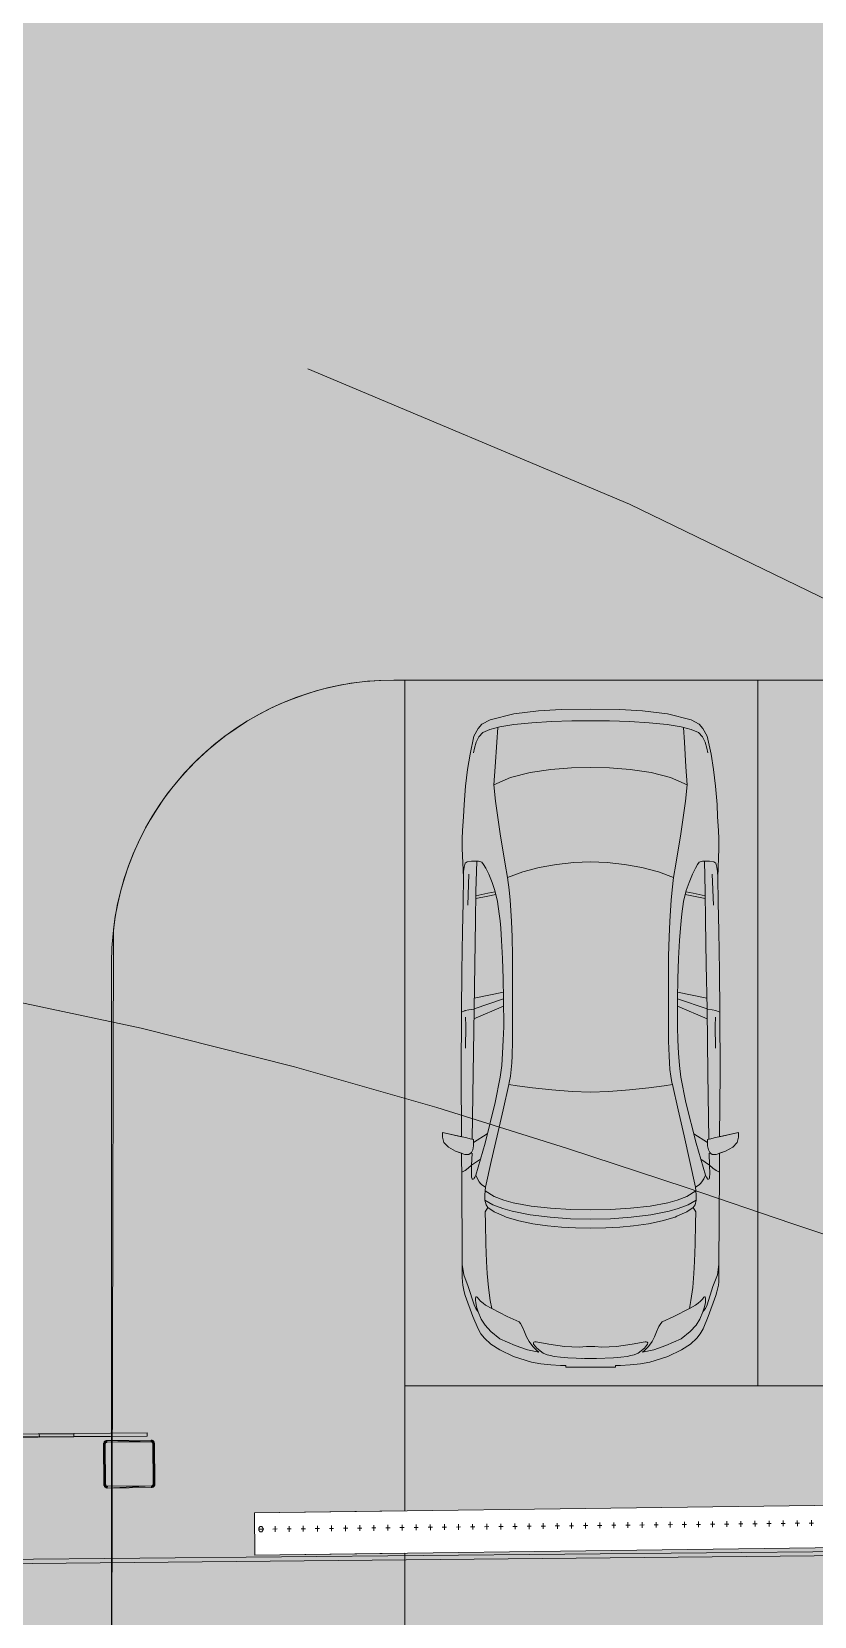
# Model space of a CAD drawing. Header units: millimetres. Extents: x 132836 to 1862386, y -330276 to -143438.
# Drawn here: x 391451 to 396994, y -272244 to -261015 of the extents above; entities that cross this region are included whole.
import ezdxf

# ---------------------------------------------------------------- set-up
doc = ezdxf.new("R2010")
doc.units = ezdxf.units.MM
doc.header["$MEASUREMENT"] = 0
doc.linetypes.add('Points tirets', pattern=[335.138881, 176.388884, -88.194442, 0, -70.555556])
doc.linetypes.add('Wipeout_Contour', pattern=[1000, 0, -1000])
for name, color, linetype in [('Divers - Dessin général', 7, 'Continuous'), ('Extérieur - Environnement', 7, 'Continuous'), ('Nouveau_0', 7, 'Continuous'), ('Nouveau_CN_01_00', 7, 'Continuous'), ('Nouveau_CN_02_00', 7, 'Continuous'), ('Sols_ Dalles', 7, 'Continuous'), ('TopoAlt', 7, 'Continuous')]:
    doc.layers.add(name, color=color, linetype=linetype)

msp = doc.modelspace()

# ---------------------------------------------------------------- hatches: boundary and pattern name
at = {"linetype": 'Continuous', "lineweight": 0, "true_color": 0x6f6f6f}
h = msp.add_hatch(color=8, dxfattribs=at)
h.paths.add_polyline_path([(360547.961, -295062.571), (487920.34, -293826.868), (487920.34, -270902.734), (487462.568, -270902.734), (472913.119, -271040.575), (472913.119, -163437.635), (371855.719, -163437.635), (371855.719, -271040.575), (371882.482, -271040.57), (371882.665, -272000.514, -0.409427364), (367883.201, -275935.042), (360547.961, -275935.042)])
h.paths.add_polyline_path([(377135.103, -260639.953), (373845.103, -260639.953), (373845.103, -248364.953), (373845.103, -243089.974), (373845.103, -242189.974), (377135.103, -242189.974)], flags=0)
h.paths.add_polyline_path([(380202.952, -171995.57), (431505.799, -171995.57), (464309.564, -171995.57), (464309.564, -262465.571), (462925.553, -262565.571), (438593.575, -262550.571), (437925.553, -262550.571), (436549.587, -262550.571), (436549.587, -189810.571), (412055.061, -189810.571), (412055.061, -201780.57), (412055.061, -204495.57), (415454.069, -204495.57), (415454.069, -208495.57), (415454.069, -218295.57), (405655.061, -218295.57), (405655.061, -222495.57), (415474.561, -222495.57), (415474.561, -260810.571), (380202.952, -260810.571), (380202.952, -230015.57), (380202.952, -193810.571)], flags=0)
h.paths.add_polyline_path([(381436.562, -269433.913, -0.09031866), (381558.292, -268727.623, -0.201448728), (382612.158, -267592.74, -0.104211445), (383417.525, -267415.055), (384017.498, -267409.371, -0.104044608), (384824.873, -267571.244, -0.238255457), (385983.776, -268953.318, -0.055188622), (386036.355, -269390.334), (386038.45, -269611.438), (386050.565, -270890.267), (385792.102, -271892.761, -0.267949192), (384069.602, -272909.124), (383469.629, -272914.808, -0.193717464), (382078.771, -272370.185, -0.070568756), (381728.183, -271931.262, -0.131652498), (381450.772, -270933.845)], flags=0)
h.paths.add_polyline_path([(394027.271, -275599.002, -0.415791099), (392016.505, -273599.031), (392016.505, -273452.052), (392030.007, -267377.824, -0.380556701), (394016.505, -265609.826), (394094.233, -265609.826), (394094.233, -270609.826), (409094.233, -270609.826), (409094.233, -265609.826), (414055.71, -265609.826, -0.414213562), (415555.71, -267109.826), (415555.71, -273660.699, -0.345501612), (413836.804, -275433.432)], flags=0)
h.paths.add_polyline_path([(424209.612, -271504.083, -0.134473934), (423930.467, -270484.937), (423930.467, -268984.937, -0.414213562), (425930.467, -266984.937), (426530.467, -266984.937, -0.414213562), (428530.467, -268984.937), (428530.467, -270484.937, -0.128820346), (428273.55, -271465.581, -0.270936291), (426530.467, -272484.937), (425930.467, -272484.937, -0.264979997)], flags=0)
h.paths.add_polyline_path([(436562.206, -273329.325), (436569.468, -267730.336, -0.098561509), (436800.237, -266943.721), (436817.2, -266951.545, -0.258849002), (438654.998, -265605.827), (438652.661, -265587.294), (439337.088, -265587.294), (439337.088, -265687.294), (439337.088, -270687.294), (469237.088, -270687.294), (469237.088, -265687.294), (470907.523, -265687.294), (472885.813, -265687.294), (472885.813, -267687.294), (472885.813, -271062.255, 0.001345761), (472885.842, -271073.021), (472896.728, -273095.233, -0.414213562), (470907.523, -275105.97), (462184.053, -275105.97, -0.005188955), (462130.957, -275116.103), (454147.511, -275196.191), (438770.531, -275253.24, -0.386553331), (436572.608, -273475.385, -0.025189219)], flags=0)
at = {"linetype": 'Continuous', "lineweight": 0, "true_color": 0x90b349}
msp.add_hatch(color=55, dxfattribs=at).paths.add_polyline_path([(394094.233, -271810.115), (394094.233, -273590.239), (414281.51, -273450.488), (414270.667, -271436.346), (414270.667, -271563.708), (409270.667, -271563.708), (409270.667, -270609.826), (406815.088, -270609.826), (406594.233, -270609.826), (404094.233, -270609.826), (401594.233, -270609.826), (399094.233, -270609.826), (396594.233, -270609.826), (394094.233, -270609.826)])

# ---------------------------------------------------------------- linework, layer by layer
at = {"color": 9, "linetype": 'Continuous', "lineweight": 5}
msp.add_lwpolyline([(392016.505, -273452.052), (392016.505, -273599.031, 0.415791099), (394027.271, -275599.002), (413836.804, -275433.432, 0.345501612), (415555.71, -273660.699), (415555.71, -267109.826, 0.414213562), (414055.71, -265609.826), (409094.233, -265609.826), (409094.233, -270609.826), (394094.233, -270609.826), (394094.233, -265609.826), (394016.505, -265609.826, 0.380556701), (392030.007, -267377.824)], format="xyb", close=True, dxfattribs=at)
at = {"color": 253, "linetype": 'Continuous', "lineweight": 5, "true_color": 0x9f9f9f, "flags": 128}
msp.add_lwpolyline([(394094.233, -265609.826), (394016.505, -265609.826)], dxfattribs=at)
at = {"color": 255, "linetype": 'Continuous', "lineweight": 5, "flags": 128}
for points in [[(394094.233, -265609.826), (394094.233, -270609.826)], [(396594.233, -265609.826), (394094.233, -265609.826)], [(396594.233, -265609.826), (396594.233, -270609.826)], [(399094.233, -265609.826), (396594.233, -265609.826)], [(396594.233, -270609.826), (396594.233, -265609.826)], [(394094.233, -270609.826), (396594.233, -270609.826)], [(396594.233, -270609.826), (399094.233, -270609.826)]]:
    msp.add_lwpolyline(points, dxfattribs=at)
at = {"color": 7, "linetype": 'Continuous', "lineweight": 5}
msp.add_lwpolyline([(394094.233, -271810.115), (394094.233, -273590.239), (414281.51, -273450.488), (414270.667, -271436.346), (414270.667, -271563.708), (409270.667, -271563.708), (409270.667, -270609.826), (406815.088, -270609.826), (406594.233, -270609.826), (404094.233, -270609.826), (401594.233, -270609.826), (399094.233, -270609.826), (396594.233, -270609.826), (394094.233, -270609.826)], close=True, dxfattribs=at)
at = {"color": 7, "linetype": 'Continuous', "lineweight": 20, "flags": 128}
for points in [[(391748.531, -270948.089), (387198.933, -270991.191)], [(391748.735, -270969.624), (387198.933, -270991.191)], [(391748.758, -270972.087), (387199.16, -271015.19)], [(391504.846, -270950.397), (391748.531, -270948.089)], [(391748.553, -270950.373), (391504.878, -270953.835)], [(391505.073, -270974.396), (391722.686, -270972.334)], [(391748.531, -270948.089), (391538.391, -270950.079)], [(392268.968, -270943.158), (391748.531, -270948.089)], [(392269.196, -270967.157), (391748.735, -270969.624)], [(392269.196, -270967.157), (391748.758, -270972.087)], [(391963.617, -271317.083), (391960.188, -271019.755)], [(391962.976, -271314.005), (391960.188, -271019.755)], [(391962.77, -271311.271), (391960.188, -271019.755)], [(391963.617, -271317.083), (391960.771, -271016.665)], [(391964.665, -271320.05), (391960.771, -271016.665)], [(391964.665, -271320.05), (391961.762, -271013.679)], [(391966.072, -271322.856), (391961.762, -271013.679)], [(391966.072, -271322.856), (391963.116, -271010.846)], [(391966.072, -271322.856), (391964.843, -271008.214)], [(391967.848, -271325.456), (391964.843, -271008.214)], [(391969.947, -271327.8), (391964.843, -271008.214)], [(391969.947, -271327.8), (391966.896, -271005.83)], [(391972.318, -271329.854), (391966.896, -271005.83)], [(391972.318, -271329.854), (391969.229, -271003.744)], [(391973.588, -271016.76), (391971.828, -271001.968)], [(391974.452, -271015.443), (391971.828, -271001.968)], [(391972.416, -271019.663), (391971.828, -271001.968)], [(391972.905, -271018.17), (391971.828, -271001.968)], [(391972.037, -271022.774), (391971.828, -271001.968)], [(391972.13, -271021.214), (391971.828, -271001.968)], [(391972.318, -271329.854), (391971.828, -271001.968)], [(391974.951, -271331.569), (391974.765, -271310.762), (391972.037, -271022.774), (391972.13, -271021.214), (391972.416, -271019.663), (391972.905, -271018.17), (391973.588, -271016.76), (391974.452, -271015.443), (391975.472, -271014.258), (391976.651, -271013.214), (391977.938, -271012.326), (391979.348, -271011.617), (391980.819, -271011.099), (391982.364, -271010.784), (391983.923, -271010.661), (392295.909, -271007.706)], [(391974.452, -271015.443), (391974.635, -271000.549)], [(391975.472, -271014.258), (391974.635, -271000.549)], [(391976.651, -271013.214), (391974.635, -271000.549)], [(391976.651, -271013.214), (391977.601, -270999.513)], [(391979.348, -271011.617), (391977.601, -270999.513)], [(391977.938, -271012.326), (391977.601, -270999.513)], [(391979.348, -271011.617), (391980.679, -270998.872)], [(391982.364, -271010.784), (391980.679, -270998.872)], [(391980.819, -271011.099), (391980.679, -270998.872)], [(391982.364, -271010.784), (391983.425, -270998.666)], [(391983.425, -270998.666), (392295.909, -271007.706), (392297.482, -271007.799), (392299.021, -271008.084), (392300.513, -271008.574), (392301.924, -271009.257), (392303.24, -271010.12), (392304.426, -271011.141), (392305.481, -271012.307), (392306.357, -271013.607), (392307.067, -271015.004), (392307.585, -271016.487), (392307.911, -271018.032), (392308.022, -271019.591), (392310.75, -271307.578), (392310.96, -271328.385)], [(391983.923, -271010.661), (391983.425, -270998.666)], [(392268.968, -270943.158), (392269.196, -270967.157)], [(392295.909, -271007.706), (392296.191, -270995.702)], [(392299.021, -271008.084), (392296.191, -270995.702)], [(392297.482, -271007.799), (392296.191, -270995.702)], [(392299.021, -271008.084), (392298.941, -270995.856)], [(392300.513, -271008.574), (392298.941, -270995.856)], [(392301.924, -271009.257), (392298.941, -270995.856)], [(392301.924, -271009.257), (392302.03, -270996.439)], [(392303.24, -271010.12), (392302.03, -270996.439)], [(392304.426, -271011.141), (392302.03, -270996.439)], [(392304.426, -271011.141), (392305.016, -270997.419)], [(392306.357, -271013.607), (392305.016, -270997.419)], [(392307.067, -271015.004), (392305.016, -270997.419)], [(392307.585, -271016.487), (392305.016, -270997.419)], [(392307.911, -271018.032), (392305.016, -270997.419)], [(392305.481, -271012.307), (392305.016, -270997.419)], [(392308.022, -271019.591), (392307.837, -270998.784)], [(392307.911, -271018.032), (392307.837, -270998.784)], [(392310.96, -271328.385), (392310.469, -271000.511)], [(392313.559, -271326.621), (392310.469, -271000.511)], [(392315.903, -271324.522), (392312.853, -271002.553)], [(392317.957, -271322.139), (392312.853, -271002.553)], [(392313.559, -271326.621), (392312.853, -271002.553)], [(392317.957, -271322.139), (392314.951, -271004.897)], [(392321.037, -271316.673), (392316.716, -271007.496)], [(392319.672, -271319.506), (392316.716, -271007.496)], [(392317.957, -271322.139), (392316.716, -271007.496)], [(392322.017, -271313.688), (392318.134, -271010.303)], [(392321.037, -271316.673), (392318.134, -271010.303)], [(392322.6, -271310.598), (392319.171, -271013.269)], [(392322.017, -271313.688), (392319.171, -271013.269)], [(392322.754, -271307.861), (392319.812, -271016.348)], [(392322.6, -271310.598), (392319.812, -271016.348)], [(392298.865, -271319.692), (391986.879, -271322.647), (391985.318, -271322.566), (391983.767, -271322.269), (391982.286, -271321.779), (391980.864, -271321.096), (391979.559, -271320.233), (391978.362, -271319.212), (391977.319, -271318.046), (391976.43, -271316.746), (391975.721, -271315.349), (391975.203, -271313.866), (391974.888, -271312.332), (391974.765, -271310.762)], [(391974.951, -271331.569), (391974.888, -271312.332)], [(391974.951, -271331.569), (391975.203, -271313.866)], [(391974.951, -271331.569), (391975.721, -271315.349)], [(391974.951, -271331.569), (391976.43, -271316.746)], [(391974.951, -271331.569), (391977.319, -271318.046)], [(391977.784, -271332.934), (391977.319, -271318.046)], [(391977.784, -271332.934), (391978.362, -271319.212)], [(391977.784, -271332.934), (391979.559, -271320.233)], [(391980.769, -271333.914), (391979.559, -271320.233)], [(391980.769, -271333.914), (391980.864, -271321.096)], [(391980.769, -271333.914), (391982.286, -271321.779)], [(391983.859, -271334.496), (391982.286, -271321.779)], [(391983.859, -271334.496), (391983.767, -271322.269)], [(391983.859, -271334.496), (391985.318, -271322.566)], [(391986.608, -271334.65), (391985.318, -271322.566)], [(392310.372, -271310.69), (392309.882, -271312.183), (392309.199, -271313.593), (392308.348, -271314.91), (392307.315, -271316.095), (392306.149, -271317.138), (392304.849, -271318.027), (392303.452, -271318.736), (392301.969, -271319.254), (392300.436, -271319.581), (392298.865, -271319.692), (391986.608, -271334.65)], [(391986.608, -271334.65), (391986.879, -271322.647)], [(392299.374, -271331.687), (392298.865, -271319.692)], [(392299.374, -271331.687), (392301.969, -271319.254)], [(392299.374, -271331.687), (392300.436, -271319.581)], [(392302.12, -271331.481), (392301.969, -271319.254)], [(392302.12, -271331.481), (392304.849, -271318.027)], [(392302.12, -271331.481), (392303.452, -271318.736)], [(392305.199, -271330.84), (392304.849, -271318.027)], [(392305.199, -271330.84), (392307.315, -271316.095)], [(392305.199, -271330.84), (392306.149, -271317.138)], [(392308.165, -271329.804), (392307.315, -271316.095)], [(392310.75, -271307.578), (392310.669, -271309.151), (392308.165, -271329.804)], [(392310.669, -271309.151), (392310.372, -271310.69), (392308.165, -271329.804)], [(392308.165, -271329.804), (392309.882, -271312.183)], [(392308.165, -271329.804), (392309.199, -271313.593)], [(392308.165, -271329.804), (392308.348, -271314.91)], [(392310.669, -271309.151), (392310.96, -271328.385)]]:
    msp.add_lwpolyline(points, dxfattribs=at)
at = {"color": 212, "linetype": 'Continuous', "lineweight": 5, "true_color": 0xcb00cc, "flags": 128}
for points in [[(391748.531, -270948.089), (391538.391, -270950.079), (391504.846, -270950.397)], [(391504.846, -270950.397), (391504.878, -270953.835), (391505.073, -270974.396)], [(391505.073, -270974.396), (391722.686, -270972.334), (391748.758, -270972.087)], [(391748.758, -270972.087), (391748.735, -270969.624), (391748.531, -270948.089)]]:
    msp.add_lwpolyline(points, dxfattribs=at)
at = {"color": 7, "linetype": 'Continuous', "lineweight": 20, "flags": 128}
msp.add_lwpolyline([(392318.134, -271010.303), (392316.716, -271007.496), (392314.951, -271004.897), (392312.853, -271002.553), (392310.469, -271000.511), (392307.837, -270998.784), (392305.016, -270997.419), (392302.03, -270996.439), (392298.941, -270995.856), (392296.191, -270995.702), (391983.425, -270998.666), (391980.679, -270998.872), (391977.601, -270999.513), (391974.635, -271000.549), (391971.828, -271001.968), (391969.229, -271003.744), (391966.896, -271005.83), (391964.843, -271008.214), (391963.116, -271010.846), (391961.762, -271013.679), (391960.771, -271016.665), (391960.188, -271019.755), (391960.034, -271022.492), (391962.77, -271311.271), (391962.976, -271314.005), (391963.617, -271317.083), (391964.665, -271320.05), (391966.072, -271322.856), (391967.848, -271325.456), (391969.947, -271327.8), (391972.318, -271329.854), (391974.951, -271331.569), (391977.784, -271332.934), (391980.769, -271333.914), (391983.859, -271334.496), (391986.608, -271334.65), (392299.374, -271331.687), (392302.12, -271331.481), (392305.199, -271330.84), (392308.165, -271329.804), (392310.96, -271328.385), (392313.559, -271326.621), (392315.903, -271324.522), (392317.957, -271322.139), (392319.672, -271319.506), (392321.037, -271316.673), (392322.017, -271313.688), (392322.6, -271310.598), (392322.754, -271307.861), (392320.018, -271019.082), (392319.812, -271016.348), (392319.171, -271013.269)], close=True, dxfattribs=at)
at = {"layer": 'Extérieur - Environnement', "color": 7, "linetype": 'Continuous', "lineweight": 13}
for p, q in [((394864.542, -265848.141), (394697.518, -265890.768)), ((394697.518, -265890.768), (394864.542, -265848.141)), ((395041.481, -265827.229), (394864.542, -265848.141)), ((394864.542, -265848.141), (395041.481, -265827.229)), ((395201.61, -265818.421), (395041.481, -265827.229)), ((395041.481, -265827.229), (395201.61, -265818.421)), ((395409.054, -265815.829), (395201.61, -265818.421)), ((395201.61, -265818.421), (395409.054, -265815.829)), ((395616.497, -265818.421), (395409.054, -265815.829)), ((395616.497, -265818.421), (395409.054, -265815.829)), ((395776.626, -265827.229), (395616.497, -265818.421)), ((395776.626, -265827.229), (395616.497, -265818.421)), ((395953.565, -265848.141), (395776.626, -265827.229)), ((395953.565, -265848.141), (395776.626, -265827.229)), ((396120.59, -265890.768), (395953.565, -265848.141)), ((396120.59, -265890.768), (395953.565, -265848.141)), ((394613.059, -265951.886), (394582.408, -266006.605)), ((394582.408, -266006.605), (394613.059, -265951.886)), ((394639.922, -265922.978), (394613.059, -265951.886)), ((394613.059, -265951.886), (394639.922, -265922.978)), ((394617.069, -266012.192), (394645.69, -265982.004)), ((394697.518, -265890.768), (394639.922, -265922.978)), ((394639.922, -265922.978), (394697.518, -265890.768)), ((394645.69, -265982.004), (394695.368, -265959.465)), ((394767.291, -265940.611), (394695.368, -265959.465)), ((394751.326, -265944.796), (394744.195, -266049.877)), ((394767.291, -265940.611), (394865.608, -265925.168)), ((394865.591, -265925.17), (394992.819, -265912.628)), ((394992.819, -265912.628), (395133.378, -265904.21)), ((395133.378, -265904.21), (395275.927, -265899.543)), ((395275.927, -265899.543), (395409.054, -265898.228)), ((395542.18, -265899.543), (395409.054, -265898.228)), ((395684.729, -265904.21), (395542.18, -265899.543)), ((395825.288, -265912.628), (395684.729, -265904.21)), ((395952.517, -265925.17), (395825.288, -265912.628)), ((396050.816, -265940.611), (395952.499, -265925.168)), ((396050.816, -265940.611), (396122.739, -265959.465)), ((396066.781, -265944.796), (396073.913, -266049.877)), ((396178.186, -265922.978), (396120.59, -265890.768)), ((396178.186, -265922.978), (396120.59, -265890.768)), ((396172.417, -265982.004), (396122.739, -265959.465)), ((396201.038, -266012.192), (396172.417, -265982.004)), ((396205.048, -265951.886), (396178.186, -265922.978)), ((396205.048, -265951.886), (396178.186, -265922.978)), ((396235.699, -266006.605), (396205.048, -265951.886)), ((396235.699, -266006.605), (396205.048, -265951.886)), ((394582.408, -266006.605), (394555.513, -266135.655)), ((394555.513, -266135.655), (394582.408, -266006.605)), ((394579.529, -266125.362), (394585.926, -266091.6)), ((394585.926, -266091.6), (394598.206, -266050.788)), ((394598.206, -266050.788), (394617.069, -266012.192)), ((394744.195, -266049.877), (394733.299, -266225.535)), ((396073.913, -266049.877), (396084.809, -266225.535)), ((396219.901, -266050.788), (396201.038, -266012.192)), ((396232.181, -266091.6), (396219.901, -266050.788)), ((396238.578, -266125.362), (396232.181, -266091.6)), ((396262.594, -266135.655), (396235.699, -266006.605)), ((396262.594, -266135.655), (396235.699, -266006.605)), ((394555.513, -266135.655), (394538.219, -266244.436)), ((394555.513, -266135.655), (394538.219, -266244.436)), ((396279.888, -266244.436), (396262.594, -266135.655)), ((396262.594, -266135.655), (396279.888, -266244.436)), ((394538.22, -266244.425), (394524.397, -266362.504)), ((394538.22, -266244.425), (394524.397, -266362.504)), ((394538.219, -266244.436), (394538.22, -266244.425)), ((394733.299, -266225.535), (394725.007, -266351.114)), ((394842.396, -266300.677), (394725.075, -266351.806)), ((394980.216, -266265.635), (394842.396, -266300.677)), ((395127.772, -266243.793), (394980.216, -266265.635)), ((395274.3, -266232.471), (395127.772, -266243.793)), ((395409.054, -266229.025), (395274.3, -266232.471)), ((395409.054, -266229.025), (395543.807, -266232.471)), ((395543.807, -266232.471), (395690.335, -266243.793)), ((395690.335, -266243.793), (395837.891, -266265.635)), ((395837.891, -266265.635), (395975.711, -266300.677)), ((395975.711, -266300.677), (396093.032, -266351.806)), ((396084.809, -266225.535), (396093.1, -266351.114)), ((396279.887, -266244.425), (396293.711, -266362.504)), ((396293.711, -266362.504), (396279.888, -266244.436)), ((394524.397, -266362.504), (394512.874, -266490.991)), ((394512.874, -266490.991), (394524.397, -266362.504)), ((394725.007, -266351.114), (394736.348, -266467.05)), ((396093.1, -266351.114), (396081.759, -266467.05)), ((396305.233, -266490.991), (396293.711, -266362.504)), ((396305.233, -266490.991), (396293.711, -266362.504)), ((394512.874, -266490.991), (394509.078, -266580)), ((394509.078, -266580), (394512.874, -266490.991)), ((394736.348, -266467.05), (394769.148, -266699.145)), ((396081.759, -266467.05), (396048.96, -266699.145)), ((396309.029, -266580), (396305.233, -266490.991)), ((396309.029, -266580), (396305.233, -266490.991)), ((394509.078, -266580), (394502.653, -266675.753)), ((394502.653, -266675.753), (394509.078, -266580)), ((396315.454, -266675.753), (396309.029, -266580)), ((396315.454, -266675.753), (396309.029, -266580)), ((394500.888, -266733.636), (394500.844, -266802.209)), ((394500.888, -266733.636), (394500.844, -266802.209)), ((394502.653, -266675.753), (394500.888, -266733.636)), ((394500.888, -266733.636), (394502.653, -266675.753)), ((394769.148, -266699.145), (394805.32, -266914.757)), ((396048.96, -266699.145), (396012.787, -266914.757)), ((396317.219, -266733.636), (396315.454, -266675.753)), ((396317.219, -266733.636), (396315.454, -266675.753)), ((396317.263, -266802.209), (396317.219, -266733.636)), ((396317.219, -266733.636), (396317.263, -266802.209)), ((394500.844, -266802.209), (394508.105, -267005.182)), ((394508.105, -267005.182), (394500.844, -266802.209)), ((394534.798, -266896.747), (394522.097, -266907.239)), ((394565.776, -266891.975), (394534.798, -266896.747)), ((394616.389, -266893.182), (394565.776, -266891.975)), ((394597.184, -267108.099), (394603.007, -266892.863)), ((394638.864, -266900.359), (394616.389, -266893.182)), ((395409.054, -266897.126), (395291.518, -266901.845)), ((395409.054, -266897.126), (395526.589, -266901.845)), ((396179.243, -266900.359), (396201.718, -266893.182)), ((396201.718, -266893.182), (396252.332, -266891.975)), ((396220.923, -267108.099), (396215.1, -266892.863)), ((396252.332, -266891.975), (396283.309, -266896.747)), ((396283.309, -266896.747), (396296.01, -266907.239)), ((396310.002, -267005.182), (396317.263, -266802.209)), ((396310.002, -267005.182), (396317.263, -266802.209)), ((394508.105, -267005.182), (394505.891, -267185.487)), ((394505.891, -267185.487), (394508.105, -267005.182)), ((394509.378, -266966.747), (394508.105, -267005.182)), ((394513.692, -266935.244), (394509.378, -266966.747)), ((394522.097, -266907.239), (394513.692, -266935.244)), ((394546.771, -266983.945), (394539.354, -267204.725)), ((394651.862, -266915.534), (394638.864, -266900.359)), ((394666.756, -266941.727), (394651.862, -266915.534)), ((394688.161, -266985.75), (394666.756, -266941.727)), ((394711.576, -267043.022), (394688.161, -266985.75)), ((394805.32, -266914.757), (394820.533, -267007.801)), ((394928.231, -266969.199), (394820.533, -267007.801)), ((394820.533, -267007.801), (394832.205, -267095.228)), ((395046.081, -266938.334), (394928.231, -266969.199)), ((395168.835, -266915.731), (395046.081, -266938.334)), ((395291.518, -266901.845), (395168.835, -266915.731)), ((395526.589, -266901.845), (395649.272, -266915.731)), ((395649.272, -266915.731), (395772.027, -266938.334)), ((395772.027, -266938.334), (395889.876, -266969.199)), ((395889.876, -266969.199), (395997.574, -267007.801)), ((395997.574, -267007.801), (395985.902, -267095.228)), ((396012.787, -266914.757), (395997.574, -267007.801)), ((396106.532, -267043.022), (396129.947, -266985.75)), ((396129.947, -266985.75), (396151.351, -266941.727)), ((396151.351, -266941.727), (396166.245, -266915.534)), ((396166.245, -266915.534), (396179.243, -266900.359)), ((396271.336, -266983.945), (396278.753, -267204.725)), ((396296.01, -266907.239), (396304.415, -266935.244)), ((396304.415, -266935.244), (396308.729, -266966.747)), ((396308.729, -266966.747), (396310.002, -267005.182)), ((396312.216, -267185.487), (396310.002, -267005.182)), ((396312.216, -267185.487), (396310.002, -267005.182)), ((394594.251, -267315.416), (394597.184, -267108.099)), ((394596.763, -267137.834), (394681.151, -267120.602)), ((394681.151, -267120.602), (394733.632, -267110.411)), ((394730.905, -267099.683), (394711.576, -267043.022)), ((394750.739, -267177.701), (394730.905, -267099.683)), ((394832.203, -267095.211), (394838.896, -267168.735)), ((395985.904, -267095.211), (395979.211, -267168.735)), ((396067.368, -267177.701), (396087.202, -267099.683)), ((396136.956, -267120.602), (396084.475, -267110.411)), ((396087.202, -267099.683), (396106.532, -267043.022)), ((396221.344, -267137.834), (396136.956, -267120.602)), ((396223.856, -267315.416), (396220.923, -267108.099)), ((394505.891, -267185.487), (394501.542, -267388.698)), ((394505.891, -267185.487), (394501.542, -267388.698)), ((394596.49, -267157.127), (394680.878, -267139.896)), ((394680.878, -267139.896), (394738.293, -267128.746)), ((394762.148, -267265.192), (394750.739, -267177.701)), ((394838.895, -267168.721), (394843.862, -267243.196)), ((395979.212, -267168.721), (395974.245, -267243.196)), ((396055.959, -267265.192), (396067.368, -267177.701)), ((396137.229, -267139.896), (396079.814, -267128.746)), ((396221.617, -267157.127), (396137.229, -267139.896)), ((396316.565, -267388.698), (396312.216, -267185.487)), ((396312.216, -267185.487), (396316.565, -267388.698)), ((394589.291, -267626.213), (394594.251, -267315.416)), ((394767.995, -267314.77), (394762.148, -267265.192)), ((394773.089, -267366.608), (394767.995, -267314.77)), ((394843.862, -267243.192), (394848.265, -267319.989)), ((394848.265, -267319.979), (394853.03, -267428.1)), ((395969.842, -267319.979), (395965.077, -267428.1)), ((395974.245, -267243.192), (395969.842, -267319.989)), ((396045.018, -267366.608), (396050.112, -267314.77)), ((396050.112, -267314.77), (396055.959, -267265.192)), ((396228.816, -267626.213), (396223.856, -267315.416)), ((394501.542, -267388.698), (394496.756, -267671.932)), ((394501.542, -267388.698), (394496.756, -267671.932)), ((394779.326, -267454.622), (394773.089, -267366.608)), ((394785.713, -267582.751), (394779.326, -267454.622)), ((394853.03, -267428.096), (394857.001, -267565.617)), ((395965.077, -267428.096), (395961.106, -267565.617)), ((396032.394, -267582.751), (396038.781, -267454.622)), ((396038.781, -267454.622), (396045.018, -267366.608)), ((396321.351, -267671.932), (396316.565, -267388.698)), ((396316.565, -267388.698), (396321.351, -267671.932)), ((394857.001, -267565.617), (394857.04, -268168.583)), ((395961.106, -267565.617), (395961.068, -268168.583)), ((394496.756, -267671.932), (394494.238, -267963.179)), ((394496.756, -267671.932), (394494.238, -267963.179)), ((394584.331, -267940.513), (394589.291, -267626.213)), ((394790.713, -267725.992), (394785.713, -267582.751)), ((396027.394, -267725.992), (396032.394, -267582.751)), ((396233.777, -267940.513), (396228.816, -267626.213)), ((396323.869, -267963.179), (396321.351, -267671.932)), ((396321.351, -267671.932), (396323.869, -267963.179)), ((394793.136, -267869.522), (394790.713, -267725.992)), ((396024.971, -267869.522), (396027.394, -267725.992)), ((394793.136, -267869.522), (394584.348, -267939.422)), ((394585.547, -267863.438), (394792.318, -267821.075)), ((394793.675, -268067.536), (394793.136, -267869.522)), ((396024.432, -268067.536), (396024.971, -267869.522)), ((396024.971, -267869.522), (396233.759, -267939.422)), ((396232.56, -267863.438), (396025.789, -267821.075)), ((394494.238, -267963.179), (394492.27, -268396.057)), ((394492.27, -268396.057), (394494.238, -267963.179)), ((394494.238, -267963.179), (394515.947, -267953.414)), ((394515.947, -267953.414), (394517.902, -267952.848)), ((394517.902, -267952.848), (394521.16, -267952.153)), ((394521.16, -267952.153), (394547.074, -267947.497)), ((394524.133, -267998.102), (394525.631, -268059.366)), ((394547.074, -267947.497), (394584.331, -267940.513)), ((394584.331, -267940.513), (394577.892, -268397.667)), ((394583.359, -268009.492), (394793.276, -267921.066)), ((396234.748, -268009.492), (396024.831, -267921.066)), ((396233.777, -267940.513), (396240.215, -268397.667)), ((396271.034, -267947.497), (396233.777, -267940.513)), ((396296.947, -267952.153), (396271.034, -267947.497)), ((396293.975, -267998.102), (396292.476, -268059.366)), ((396300.205, -267952.848), (396296.947, -267952.153)), ((396302.16, -267953.414), (396300.205, -267952.848)), ((396323.869, -267963.179), (396302.16, -267953.414)), ((396325.837, -268396.057), (396323.869, -267963.179)), ((396325.837, -268396.057), (396323.869, -267963.179)), ((394525.631, -268059.366), (394523.055, -268218.695)), ((394790.524, -268161.626), (394793.675, -268067.536)), ((396027.583, -268161.626), (396024.432, -268067.536)), ((396292.476, -268059.366), (396295.052, -268218.695)), ((394786.329, -268254.25), (394790.524, -268161.626)), ((394857.04, -268168.583), (394853.203, -268272.869)), ((395961.068, -268168.583), (395964.904, -268272.869)), ((396031.778, -268254.25), (396027.583, -268161.626)), ((394769.084, -268423.653), (394780.23, -268340.402)), ((394780.23, -268340.402), (394786.329, -268254.25)), ((394850.67, -268322.021), (394846.872, -268369.172)), ((394853.203, -268272.861), (394850.669, -268322.037)), ((395964.904, -268272.861), (395967.438, -268322.037)), ((395967.437, -268322.021), (395971.236, -268369.172)), ((396037.877, -268340.402), (396031.778, -268254.25)), ((396049.023, -268423.653), (396037.877, -268340.402)), ((394492.27, -268396.057), (394494.748, -268845.441)), ((394494.748, -268845.441), (394492.27, -268396.057)), ((394577.892, -268397.667), (394571.445, -268863.714)), ((394733.668, -268603.04), (394769.084, -268423.653)), ((394829.32, -268475.566), (394832.398, -268461.25)), ((394832.398, -268461.25), (394832.706, -268460.57)), ((394841.05, -268415.392), (394832.62, -268460.76)), ((394846.873, -268369.15), (394841.05, -268415.392)), ((395971.234, -268369.15), (395977.057, -268415.392)), ((395977.057, -268415.392), (395985.487, -268460.76)), ((395985.709, -268461.25), (395985.401, -268460.57)), ((395988.787, -268475.566), (395985.709, -268461.25)), ((396084.439, -268603.04), (396049.023, -268423.653)), ((396240.215, -268397.667), (396246.662, -268863.714)), ((396323.359, -268845.441), (396325.837, -268396.057)), ((396323.359, -268845.441), (396325.837, -268396.057)), ((394829.32, -268475.566), (394789.162, -268655.526)), ((394829.32, -268475.566), (394888.29, -268485.628)), ((394888.29, -268485.628), (394996.907, -268499.786)), ((394996.907, -268499.786), (395133.991, -268514.384)), ((395133.991, -268514.384), (395278.436, -268525.771)), ((395278.436, -268525.771), (395409.054, -268530.294)), ((395539.671, -268525.771), (395409.054, -268530.294)), ((395684.116, -268514.384), (395539.671, -268525.771)), ((395821.2, -268499.786), (395684.116, -268514.384)), ((395929.817, -268485.628), (395821.2, -268499.786)), ((395988.787, -268475.566), (395929.817, -268485.628)), ((395988.787, -268475.566), (396028.945, -268655.526)), ((394661.468, -268890.783), (394733.668, -268603.04)), ((394789.162, -268655.526), (394746.982, -268840.117)), ((396028.945, -268655.526), (396071.125, -268840.117)), ((396156.639, -268890.783), (396084.439, -268603.04)), ((394494.748, -268845.441), (394361.376, -268814.641)), ((394361.376, -268814.641), (394361.376, -268848.929)), ((394361.376, -268814.641), (394533.411, -268854.37)), ((394361.376, -268814.641), (394361.376, -268848.929)), ((394361.376, -268848.929), (394370.236, -268887.061)), ((394370.236, -268887.061), (394361.376, -268848.929)), ((394370.236, -268887.061), (394402.094, -268919.021)), ((394402.094, -268919.021), (394370.236, -268887.061)), ((394402.094, -268919.021), (394452.634, -268948.512)), ((394452.634, -268948.512), (394402.094, -268919.021)), ((394533.411, -268854.37), (394556.54, -268859.874)), ((394556.54, -268859.874), (394580.66, -268866.089)), ((394580.66, -268911.236), (394574.649, -268937.763)), ((394677.842, -268825.526), (394580.66, -268886.011)), ((394580.66, -268866.089), (394580.66, -268911.236)), ((394661.468, -268890.783), (394596.054, -269117.89)), ((394746.982, -268840.117), (394705.832, -269020.407)), ((396071.125, -268840.117), (396112.275, -269020.407)), ((396140.265, -268825.526), (396237.447, -268886.011)), ((396156.639, -268890.783), (396222.053, -269117.89)), ((396261.567, -268859.874), (396237.447, -268866.089)), ((396237.447, -268866.089), (396237.447, -268911.236)), ((396237.447, -268911.236), (396243.458, -268937.763)), ((396284.696, -268854.37), (396261.567, -268859.874)), ((396456.731, -268814.641), (396284.696, -268854.37)), ((396456.731, -268814.641), (396323.359, -268845.441)), ((396365.473, -268948.512), (396416.013, -268919.021)), ((396365.473, -268948.512), (396416.013, -268919.021)), ((396416.013, -268919.021), (396447.871, -268887.061)), ((396416.013, -268919.021), (396447.871, -268887.061)), ((396447.871, -268887.061), (396456.731, -268848.929)), ((396447.871, -268887.061), (396456.731, -268848.929)), ((396456.731, -268848.929), (396456.731, -268814.641)), ((396456.731, -268814.641), (396456.731, -268848.929)), ((394452.634, -268948.512), (394495.148, -268962.73)), ((394518.61, -268970.577), (394452.634, -268948.512)), ((394495.148, -268962.73), (394495.405, -269018.139)), ((394495.405, -269018.139), (394495.148, -268962.73)), ((394495.405, -269018.139), (394496.457, -269096.19)), ((394495.405, -269018.139), (394496.457, -269096.19)), ((394546.594, -268970.511), (394518.61, -268970.577)), ((394556.766, -268965.404), (394546.594, -268970.511)), ((394564.841, -268957.87), (394556.766, -268965.404)), ((394569.718, -268963.547), (394562.513, -268960.041)), ((394574.649, -268937.763), (394564.841, -268957.87)), ((394569.718, -268963.547), (394566.749, -269048.085)), ((394628.897, -269003.863), (394566.749, -269048.085)), ((394705.832, -269020.407), (394665.667, -269203.417)), ((396112.275, -269020.407), (396152.44, -269203.417)), ((396189.21, -269003.863), (396251.358, -269048.085)), ((396243.458, -268937.763), (396253.266, -268957.87)), ((396248.389, -268963.547), (396255.594, -268960.041)), ((396248.389, -268963.547), (396251.358, -269048.085)), ((396253.266, -268957.87), (396261.341, -268965.404)), ((396261.341, -268965.404), (396271.513, -268970.511)), ((396271.513, -268970.511), (396299.497, -268970.577)), ((396299.497, -268970.577), (396365.473, -268948.512)), ((396321.65, -269096.19), (396322.702, -269018.139)), ((396322.702, -269018.139), (396321.65, -269096.19)), ((396322.702, -269018.139), (396322.959, -268962.73)), ((396322.702, -269018.139), (396322.959, -268962.73)), ((396322.959, -268962.73), (396365.473, -268948.512)), ((394520.292, -269084.584), (394496.457, -269096.19)), ((394496.457, -269096.19), (394500.608, -269751.346)), ((394496.457, -269096.19), (394500.608, -269751.346)), ((394541.888, -269068.108), (394520.292, -269084.584)), ((394566.749, -269048.085), (394541.888, -269068.108)), ((394566.749, -269048.085), (394564.915, -269109.46)), ((394564.915, -269109.46), (394566.194, -269132.476)), ((394566.194, -269132.476), (394567.232, -269138.231)), ((394567.232, -269138.231), (394570.155, -269143.895)), ((394573.615, -269146.967), (394570.155, -269143.895)), ((394581.261, -269144.454), (394577.364, -269147.001)), ((394581.261, -269144.454), (394584.352, -269140.094)), ((394584.352, -269140.094), (394588.7, -269131.807)), ((394588.705, -269131.807), (394596.054, -269117.89)), ((394596.054, -269117.89), (394607.499, -269144.333)), ((394607.499, -269144.333), (394620.843, -269165.841)), ((396210.608, -269144.333), (396197.264, -269165.841)), ((396222.053, -269117.89), (396210.608, -269144.333)), ((396229.402, -269131.807), (396222.053, -269117.89)), ((396233.755, -269140.094), (396229.407, -269131.807)), ((396236.846, -269144.454), (396233.755, -269140.094)), ((396236.846, -269144.454), (396240.743, -269147.001)), ((396244.492, -269146.967), (396247.953, -269143.895)), ((396250.875, -269138.231), (396247.953, -269143.895)), ((396251.913, -269132.476), (396250.875, -269138.231)), ((396251.358, -269048.085), (396276.219, -269068.108)), ((396251.358, -269048.085), (396253.192, -269109.46)), ((396253.192, -269109.46), (396251.913, -269132.476)), ((396276.219, -269068.108), (396297.815, -269084.584)), ((396297.815, -269084.584), (396321.65, -269096.19)), ((396317.499, -269751.346), (396321.65, -269096.19)), ((396321.65, -269096.19), (396317.499, -269751.346)), ((394577.364, -269147.001), (394573.615, -269146.967)), ((394620.843, -269165.841), (394630.039, -269177.038)), ((394630.039, -269177.038), (394639.759, -269187.476)), ((394639.759, -269187.476), (394665.667, -269203.417)), ((394662.377, -269228.342), (394660.234, -269258.769)), ((394665.667, -269203.417), (394662.377, -269228.342)), ((394727.19, -269268.776), (394662.377, -269228.342)), ((394665.68, -269203.417), (394665.667, -269203.417)), ((396090.917, -269268.776), (396155.73, -269228.342)), ((396152.427, -269203.417), (396152.44, -269203.417)), ((396178.348, -269187.476), (396152.44, -269203.417)), ((396152.44, -269203.417), (396155.73, -269228.342)), ((396155.73, -269228.342), (396157.873, -269258.769)), ((396188.068, -269177.038), (396178.348, -269187.476)), ((396197.264, -269165.841), (396188.068, -269177.038)), ((396240.743, -269147.001), (396244.492, -269146.967)), ((394660.234, -269258.769), (394661.013, -269294.132)), ((394717.392, -269327.351), (394661.013, -269294.132)), ((394661.013, -269294.132), (394669.341, -269327.849)), ((394682.657, -269347.206), (394663.126, -269377.595)), ((394669.341, -269327.849), (394669.367, -269327.864)), ((394682.657, -269347.206), (394669.341, -269327.849)), ((394682.663, -269347.246), (394682.657, -269347.206)), ((394682.663, -269347.246), (394727.266, -269376.964)), ((394787.595, -269354.974), (394717.392, -269327.351)), ((394795.946, -269295.032), (394727.187, -269268.775)), ((394853.242, -269373.739), (394787.595, -269354.974)), ((394861.082, -269313.743), (394795.94, -269295.03)), ((394987.374, -269337.166), (394861.077, -269313.742)), ((395125.518, -269352.527), (394987.374, -269337.166)), ((395268.448, -269360.929), (395125.515, -269352.527)), ((395409.083, -269363.489), (395268.446, -269360.929)), ((395409.024, -269363.489), (395549.661, -269360.929)), ((395549.659, -269360.929), (395692.592, -269352.527)), ((395692.589, -269352.527), (395830.733, -269337.166)), ((395830.733, -269337.166), (395957.031, -269313.742)), ((395957.025, -269313.743), (396022.167, -269295.03)), ((395964.866, -269373.739), (396030.512, -269354.974)), ((396022.161, -269295.032), (396090.92, -269268.775)), ((396030.512, -269354.974), (396100.716, -269327.351)), ((396135.444, -269347.246), (396090.841, -269376.964)), ((396100.716, -269327.351), (396157.094, -269294.132)), ((396135.444, -269347.246), (396135.45, -269347.206)), ((396135.45, -269347.206), (396148.766, -269327.849)), ((396135.45, -269347.206), (396154.981, -269377.595)), ((396148.766, -269327.849), (396148.74, -269327.864)), ((396157.094, -269294.132), (396148.766, -269327.849)), ((396157.873, -269258.769), (396157.094, -269294.132)), ((394663.126, -269377.595), (394665.305, -269460.947)), ((394665.304, -269460.884), (394667.949, -269607.709)), ((394665.306, -269460.93), (394665.307, -269460.947)), ((394727.266, -269376.964), (394797.145, -269409.539)), ((394797.145, -269409.539), (394810.205, -269414.401)), ((394810.205, -269414.402), (394900.746, -269442.215)), ((394981.684, -269399.288), (394853.242, -269373.739)), ((394900.746, -269442.215), (394999.794, -269463.144)), ((395122.365, -269416.628), (394981.684, -269399.288)), ((394999.794, -269463.144), (395104.701, -269477.969)), ((395104.701, -269477.969), (395202.662, -269486.764)), ((395267.15, -269426.446), (395122.365, -269416.628)), ((395409.054, -269429.553), (395267.15, -269426.446)), ((395409.054, -269429.553), (395550.957, -269426.446)), ((395550.957, -269426.446), (395695.742, -269416.628)), ((395713.407, -269477.969), (395615.445, -269486.764)), ((395695.742, -269416.628), (395836.423, -269399.288)), ((395818.314, -269463.144), (395713.407, -269477.969)), ((395917.361, -269442.215), (395818.314, -269463.144)), ((395836.423, -269399.288), (395964.866, -269373.739)), ((396007.902, -269414.402), (395917.361, -269442.215)), ((396020.962, -269409.539), (396007.902, -269414.401)), ((396090.841, -269376.964), (396020.962, -269409.539)), ((396152.803, -269460.884), (396150.158, -269607.709)), ((396152.801, -269460.93), (396152.8, -269460.947)), ((396154.981, -269377.595), (396152.802, -269460.947)), ((395202.662, -269486.764), (395301.235, -269491.741)), ((395301.235, -269491.741), (395409.06, -269493.485)), ((395516.873, -269491.741), (395409.047, -269493.485)), ((395615.445, -269486.764), (395516.873, -269491.741)), ((394667.949, -269607.709), (394672.241, -269729.168)), ((396150.158, -269607.709), (396145.866, -269729.168)), ((394500.608, -269751.346), (394500.525, -269802.17)), ((394500.608, -269751.346), (394500.525, -269802.17)), ((394500.525, -269802.17), (394500.636, -269840.241)), ((394500.525, -269802.17), (394500.636, -269840.241)), ((394500.608, -269751.346), (394510.451, -269824.712)), ((394672.241, -269729.168), (394676.779, -269815.707)), ((394676.777, -269815.686), (394685.557, -269913)), ((394685.557, -269913), (394676.806, -269815.707)), ((396141.331, -269815.686), (396132.55, -269913)), ((396132.55, -269913), (396141.301, -269815.707)), ((396145.866, -269729.168), (396141.329, -269815.707)), ((396317.499, -269751.346), (396307.656, -269824.712)), ((396317.471, -269840.241), (396317.582, -269802.17)), ((396317.582, -269802.17), (396317.471, -269840.241)), ((396317.582, -269802.17), (396317.499, -269751.346)), ((396317.499, -269751.346), (396317.582, -269802.17)), ((394500.636, -269840.241), (394501.163, -269873.351)), ((394500.636, -269840.241), (394501.163, -269873.351)), ((394501.163, -269873.351), (394503.963, -269897.495)), ((394501.163, -269873.351), (394503.963, -269897.495)), ((394503.963, -269897.495), (394514.361, -269944.851)), ((394514.361, -269944.851), (394503.963, -269897.495)), ((394510.451, -269824.712), (394541.977, -269907.076)), ((394521.566, -269853.75), (394521.618, -269854.762)), ((394541.977, -269907.076), (394583.578, -270036.675)), ((394685.557, -269913), (394699.179, -270006.245)), ((396132.55, -269913), (396118.928, -270006.245)), ((396276.13, -269907.076), (396234.529, -270036.675)), ((396307.656, -269824.712), (396276.13, -269907.076)), ((396296.541, -269853.75), (396296.49, -269854.762)), ((396303.746, -269944.851), (396314.144, -269897.495)), ((396303.746, -269944.851), (396314.144, -269897.495)), ((396314.144, -269897.495), (396316.944, -269873.351)), ((396316.944, -269873.351), (396314.144, -269897.495)), ((396316.944, -269873.351), (396317.471, -269840.241)), ((396317.471, -269840.241), (396316.944, -269873.351)), ((394514.361, -269944.851), (394521.376, -269970.356)), ((394521.376, -269970.356), (394514.361, -269944.851)), ((394521.376, -269970.356), (394575.194, -270120.292)), ((394575.194, -270120.292), (394521.376, -269970.356)), ((394595.914, -270062.989), (394583.578, -270036.675)), ((394596.582, -269981.131), (394593.849, -269992.834)), ((394593.849, -269992.834), (394595.163, -270005.929)), ((394595.163, -270005.929), (394596.109, -270020.858)), ((394596.109, -270020.858), (394602.016, -270051.665)), ((394601.036, -269979.866), (394596.582, -269981.131)), ((394605.924, -269982.023), (394601.036, -269979.866)), ((394616.862, -269996.313), (394605.924, -269982.023)), ((394630.485, -270009.851), (394616.862, -269996.313)), ((394647.558, -270024.653), (394630.485, -270009.851)), ((394665.5, -270037.938), (394647.558, -270024.653)), ((394709.456, -270062.483), (394665.5, -270037.938)), ((394699.175, -270006.222), (394709.456, -270062.483)), ((396118.932, -270006.222), (396108.651, -270062.483)), ((396108.651, -270062.483), (396152.607, -270037.938)), ((396152.607, -270037.938), (396170.549, -270024.653)), ((396170.549, -270024.653), (396187.623, -270009.851)), ((396187.623, -270009.851), (396201.245, -269996.313)), ((396201.245, -269996.313), (396212.183, -269982.023)), ((396212.183, -269982.023), (396217.071, -269979.866)), ((396221.998, -270020.858), (396216.091, -270051.665)), ((396217.071, -269979.866), (396221.525, -269981.131)), ((396221.525, -269981.131), (396224.258, -269992.834)), ((396222.944, -270005.929), (396221.998, -270020.858)), ((396222.193, -270062.989), (396234.529, -270036.675)), ((396224.258, -269992.834), (396222.944, -270005.929)), ((396242.913, -270120.292), (396296.731, -269970.356)), ((396242.913, -270120.292), (396296.731, -269970.356)), ((396296.731, -269970.356), (396303.746, -269944.851)), ((396296.731, -269970.356), (396303.746, -269944.851)), ((394575.194, -270120.292), (394612.433, -270207.265)), ((394612.433, -270207.265), (394575.194, -270120.292)), ((394606.358, -270077.539), (394595.914, -270062.989)), ((394602.016, -270051.665), (394608.362, -270071.466)), ((394613.684, -270086.838), (394606.358, -270077.539)), ((394608.362, -270071.466), (394613.684, -270086.838)), ((394634.868, -270137.137), (394613.684, -270086.838)), ((394662.082, -270181.487), (394634.868, -270137.137)), ((394818.87, -270118.863), (394709.456, -270062.483)), ((394902.307, -270157.969), (394818.87, -270118.863)), ((395915.8, -270157.969), (395999.237, -270118.863)), ((395999.237, -270118.863), (396108.651, -270062.483)), ((396156.025, -270181.487), (396183.24, -270137.137)), ((396183.24, -270137.137), (396204.423, -270086.838)), ((396209.745, -270071.466), (396204.423, -270086.838)), ((396204.423, -270086.838), (396211.749, -270077.539)), ((396205.674, -270207.265), (396242.913, -270120.292)), ((396205.674, -270207.265), (396242.913, -270120.292)), ((396216.091, -270051.665), (396209.745, -270071.466)), ((396211.749, -270077.539), (396222.193, -270062.989)), ((394612.433, -270207.265), (394632.977, -270242.637)), ((394612.433, -270207.265), (394632.977, -270242.637)), ((394632.977, -270242.637), (394657.155, -270274.057)), ((394632.977, -270242.637), (394657.155, -270274.057)), ((394702.4, -270226.845), (394662.082, -270181.487)), ((394766.726, -270277.574), (394702.4, -270226.845)), ((394911.696, -270168.388), (394902.307, -270157.969)), ((394924.877, -270191.085), (394911.696, -270168.388)), ((394941.017, -270228.814), (394924.863, -270191.061)), ((394956.084, -270263.214), (394941.017, -270228.814)), ((394973.867, -270296.215), (394956.084, -270263.214)), ((395844.241, -270296.215), (395862.023, -270263.214)), ((395862.023, -270263.214), (395877.091, -270228.814)), ((395877.091, -270228.814), (395893.244, -270191.061)), ((395893.23, -270191.085), (395906.411, -270168.388)), ((395906.411, -270168.388), (395915.8, -270157.969)), ((396051.381, -270277.574), (396115.707, -270226.845)), ((396115.707, -270226.845), (396156.025, -270181.487)), ((396160.952, -270274.057), (396185.13, -270242.637)), ((396185.13, -270242.637), (396160.952, -270274.057)), ((396185.13, -270242.637), (396205.674, -270207.265)), ((396205.674, -270207.265), (396185.13, -270242.637)), ((394657.155, -270274.057), (394702.184, -270315.366)), ((394657.155, -270274.057), (394702.184, -270315.366)), ((394702.184, -270315.366), (394765.901, -270354.962)), ((394702.184, -270315.366), (394765.901, -270354.962)), ((394765.901, -270354.962), (394862.696, -270401.747)), ((394765.901, -270354.962), (394862.696, -270401.747)), ((394766.726, -270277.574), (394874.76, -270324.617)), ((394874.76, -270324.617), (394961.991, -270354.753)), ((395042.238, -270372.646), (394961.991, -270354.753)), ((394999.612, -270332.552), (394973.867, -270296.215)), ((395025.481, -270357.827), (394999.612, -270332.552)), ((395004.578, -270305.748), (395007.022, -270301.855)), ((395004.726, -270316.575), (395004.578, -270305.748)), ((395027.785, -270343.397), (395004.726, -270316.575)), ((395007.022, -270301.855), (395014.268, -270298.21)), ((395014.268, -270298.21), (395023.18, -270297.958)), ((395023.18, -270297.958), (395114.047, -270316.412)), ((395042.238, -270372.646), (395025.481, -270357.827)), ((395072.546, -270378.587), (395027.785, -270343.397)), ((395100.705, -270390.74), (395072.546, -270378.587)), ((395114.047, -270316.412), (395225.072, -270330.869)), ((395225.072, -270330.869), (395328.21, -270337.753)), ((395379.332, -270333.08), (395328.21, -270337.753)), ((395379.332, -270333.08), (395409.869, -270333.08)), ((395438.775, -270333.08), (395408.239, -270333.08)), ((395438.775, -270333.08), (395489.897, -270337.753)), ((395593.035, -270330.869), (395489.897, -270337.753)), ((395704.06, -270316.412), (395593.035, -270330.869)), ((395794.927, -270297.958), (395704.06, -270316.412)), ((395717.402, -270390.74), (395745.562, -270378.587)), ((395745.562, -270378.587), (395790.322, -270343.397)), ((395775.869, -270372.646), (395856.116, -270354.753)), ((395775.869, -270372.646), (395792.626, -270357.827)), ((395790.322, -270343.397), (395813.381, -270316.575)), ((395792.626, -270357.827), (395818.495, -270332.552)), ((395803.839, -270298.21), (395794.927, -270297.958)), ((395811.085, -270301.855), (395803.839, -270298.21)), ((395813.53, -270305.748), (395811.085, -270301.855)), ((395813.381, -270316.575), (395813.53, -270305.748)), ((395818.495, -270332.552), (395844.241, -270296.215)), ((395943.347, -270324.617), (395856.116, -270354.753)), ((396051.381, -270277.574), (395943.347, -270324.617)), ((395955.411, -270401.747), (396052.206, -270354.962)), ((396052.206, -270354.962), (395955.411, -270401.747)), ((396052.206, -270354.962), (396115.923, -270315.366)), ((396115.923, -270315.366), (396052.206, -270354.962)), ((396115.923, -270315.366), (396160.952, -270274.057)), ((396160.952, -270274.057), (396115.923, -270315.366)), ((394862.696, -270401.747), (394990.185, -270443.385)), ((394990.185, -270443.385), (394862.696, -270401.747)), ((394990.185, -270443.385), (395056.425, -270454.963)), ((395056.425, -270454.963), (394990.185, -270443.385)), ((395056.425, -270454.963), (395128.044, -270461.515)), ((395128.044, -270461.515), (395056.425, -270454.963)), ((395100.705, -270390.74), (395124.273, -270396.82)), ((395124.268, -270396.819), (395150.266, -270401.804)), ((395128.044, -270461.515), (395196.031, -270465.609)), ((395196.031, -270465.609), (395128.044, -270461.515)), ((395150.253, -270401.802), (395195.171, -270407.761)), ((395195.171, -270407.761), (395247.064, -270411.686)), ((395196.031, -270465.609), (395233.292, -270466.699)), ((395233.292, -270466.699), (395196.031, -270465.609)), ((395233.292, -270466.699), (395233.292, -270477.528)), ((395233.292, -270477.528), (395233.292, -270466.699)), ((395233.292, -270477.528), (395584.815, -270477.528)), ((395233.292, -270477.528), (395409.054, -270477.528)), ((395366.453, -270416.626), (395247.064, -270411.686)), ((395347.919, -270415.992), (395348.561, -270415.992)), ((395409.065, -270416.285), (395366.453, -270416.626)), ((395409.042, -270416.285), (395451.655, -270416.626)), ((395584.815, -270477.528), (395409.054, -270477.528)), ((395451.655, -270416.626), (395571.043, -270411.686)), ((395470.188, -270415.992), (395469.546, -270415.992)), ((395622.936, -270407.761), (395571.043, -270411.686)), ((395584.815, -270466.699), (395622.077, -270465.609)), ((395584.815, -270466.699), (395622.077, -270465.609)), ((395584.815, -270477.528), (395584.815, -270466.699)), ((395584.815, -270477.528), (395584.815, -270466.699)), ((395622.077, -270465.609), (395690.063, -270461.515)), ((395622.077, -270465.609), (395690.063, -270461.515)), ((395667.854, -270401.802), (395622.936, -270407.761)), ((395693.839, -270396.819), (395667.841, -270401.804)), ((395690.063, -270461.515), (395761.682, -270454.963)), ((395690.063, -270461.515), (395761.682, -270454.963)), ((395717.402, -270390.74), (395693.834, -270396.82)), ((395761.682, -270454.963), (395827.922, -270443.385)), ((395761.682, -270454.963), (395827.922, -270443.385)), ((395827.922, -270443.385), (395955.411, -270401.747)), ((395827.922, -270443.385), (395955.411, -270401.747))]:
    msp.add_line(p, q, dxfattribs=at)
at = {"layer": 'Nouveau_CN_01_00', "color": 8, "linetype": 'Continuous', "lineweight": 5, "flags": 128}
msp.add_lwpolyline([(397488.998, -269676.758), (396835.232, -269459.988), (396086.177, -269206.082), (395246.339, -268927.927), (394320.223, -268638.412), (393312.335, -268350.426), (392227.181, -268076.856), (391069.268, -267830.59)], dxfattribs=at)
at = {"layer": 'Nouveau_CN_02_00', "color": 8, "linetype": 'Continuous', "lineweight": 5, "flags": 128}
msp.add_lwpolyline([(393405.778, -263405.28), (395685.803, -264362.27), (397499.385, -265243.626), (398919.388, -266052.97), (400018.677, -266793.924), (400870.115, -267470.109), (401546.566, -268085.145), (402120.894, -268642.655), (402665.965, -269146.26), (403240.808, -269600.948), (403849.13, -270017.179), (404480.8, -270406.78)], dxfattribs=at)

# ---------------------------------------------------------------- next in the draw order: wipeouts: each hides what was drawn before it
at = {"color": 254, "linetype": 'Wipeout_Contour', "lineweight": 0, "ltscale": 1937754.879188691}
msp.add_wipeout([(393031.904, -271810.115), (409262.641, -271598.633), (409258.732, -271298.658), (393027.995, -271510.141)], dxfattribs=at).dxf.layer = 'TopoAlt'

# ---------------------------------------------------------------- next in the draw order: hatches: boundary and pattern name
at = {"layer": 'Sols_ Dalles', "linetype": 'Continuous', "lineweight": 0, "true_color": 0x2e271c}
msp.add_hatch(color=250, dxfattribs=at).paths.add_polyline_path([(392016.505, -273599.031, 0.415791099), (394027.271, -275599.002), (413577.42, -275451.732, 0.414213562), (415566.625, -273440.995), (415555.739, -271418.783), (415555.739, -271563.708), (414271.353, -271563.708), (414281.51, -273450.488), (394094.233, -273590.232), (394094.233, -271810.115), (394094.233, -271796.274), (393031.904, -271810.115), (393027.995, -271510.141), (394094.233, -271496.248), (394094.233, -270609.826), (394094.233, -265609.826), (394016.505, -265609.826, 0.414213562), (392016.505, -267609.826)])

# ---------------------------------------------------------------- next in the draw order: linework, layer by layer
at = {"color": 7, "linetype": 'Continuous', "lineweight": 5}
for p, q in [((393174.653, -271645.235), (393174.214, -271605.237)), ((393274.626, -271644.137), (393274.187, -271604.14)), ((393374.6, -271643.04), (393374.161, -271603.042)), ((393474.573, -271641.943), (393474.134, -271601.945)), ((393574.546, -271640.845), (393574.107, -271600.848)), ((393674.519, -271639.748), (393674.08, -271599.75)), ((393774.492, -271638.651), (393774.053, -271598.653)), ((393874.466, -271637.553), (393874.027, -271597.556)), ((393974.439, -271636.456), (393974, -271596.458)), ((394074.412, -271635.358), (394073.973, -271595.361)), ((394159.167, -271614.427), (394189.165, -271614.098)), ((394174.385, -271634.261), (394173.946, -271594.263)), ((394259.14, -271613.33), (394289.138, -271613)), ((394274.358, -271633.164), (394273.919, -271593.166)), ((394359.113, -271612.232), (394389.111, -271611.903)), ((394374.332, -271632.066), (394373.893, -271592.069)), ((394459.086, -271611.135), (394489.084, -271610.806)), ((394474.305, -271630.969), (394473.866, -271590.971)), ((394559.059, -271610.037), (394589.058, -271609.708)), ((394574.278, -271629.872), (394573.839, -271589.874)), ((394659.033, -271608.94), (394689.031, -271608.611)), ((394674.251, -271628.774), (394673.812, -271588.777)), ((394759.006, -271607.843), (394789.004, -271607.513)), ((394774.224, -271627.677), (394773.785, -271587.679)), ((394858.979, -271606.745), (394888.977, -271606.416)), ((394874.198, -271626.58), (394873.759, -271586.582)), ((394958.952, -271605.648), (394988.95, -271605.319)), ((394974.171, -271625.482), (394973.732, -271585.485)), ((395058.925, -271604.551), (395088.924, -271604.221)), ((395074.144, -271624.385), (395073.705, -271584.387)), ((395158.899, -271603.453), (395188.897, -271603.124)), ((395174.117, -271623.287), (395173.678, -271583.29)), ((395258.872, -271602.356), (395288.87, -271602.027)), ((395274.09, -271622.19), (395273.651, -271582.192)), ((395358.845, -271601.259), (395388.843, -271600.929)), ((395374.064, -271621.093), (395373.625, -271581.095)), ((395458.818, -271600.161), (395488.816, -271599.832)), ((395474.037, -271619.995), (395473.598, -271579.998)), ((395558.791, -271599.064), (395588.79, -271598.735)), ((395574.01, -271618.898), (395573.571, -271578.9)), ((395658.765, -271597.966), (395688.763, -271597.637)), ((395673.983, -271617.801), (395673.544, -271577.803)), ((395758.738, -271596.869), (395788.736, -271596.54)), ((395773.956, -271616.703), (395773.517, -271576.706)), ((395858.711, -271595.772), (395888.709, -271595.442)), ((395873.93, -271615.606), (395873.491, -271575.608)), ((395958.684, -271594.674), (395988.682, -271594.345)), ((395973.903, -271614.509), (395973.464, -271574.511)), ((396058.657, -271593.577), (396088.656, -271593.248)), ((396073.876, -271613.411), (396073.437, -271573.414)), ((396158.631, -271592.48), (396188.629, -271592.15)), ((396173.849, -271612.314), (396173.41, -271572.316)), ((396258.604, -271591.382), (396288.602, -271591.053)), ((396273.822, -271611.216), (396273.383, -271571.219)), ((396358.577, -271590.285), (396388.575, -271589.956)), ((396373.796, -271610.119), (396373.357, -271570.121)), ((396458.55, -271589.188), (396488.548, -271588.858)), ((396473.769, -271609.022), (396473.33, -271569.024)), ((396558.523, -271588.09), (396588.522, -271587.761)), ((396573.742, -271607.924), (396573.303, -271567.927)), ((396658.497, -271586.993), (396688.495, -271586.664)), ((396673.715, -271606.827), (396673.276, -271566.829)), ((396758.47, -271585.895), (396788.468, -271585.566)), ((396773.688, -271605.73), (396773.249, -271565.732)), ((396858.443, -271584.798), (396888.441, -271584.469)), ((396873.662, -271604.632), (396873.223, -271564.635)), ((396958.416, -271583.701), (396988.414, -271583.371)), ((396973.635, -271603.535), (396973.196, -271563.537)), ((393159.435, -271625.401), (393189.433, -271625.071)), ((393259.408, -271624.303), (393289.406, -271623.974)), ((393359.381, -271623.206), (393389.379, -271622.877)), ((393459.354, -271622.108), (393489.352, -271621.779)), ((393559.327, -271621.011), (393589.326, -271620.682)), ((393659.301, -271619.914), (393689.299, -271619.584)), ((393759.274, -271618.816), (393789.272, -271618.487)), ((393859.247, -271617.719), (393889.245, -271617.39)), ((393959.22, -271616.622), (393989.218, -271616.292)), ((394059.193, -271615.524), (394089.192, -271615.195))]:
    msp.add_line(p, q, dxfattribs=at)
at = {"color": 7, "linetype": 'Points tirets', "lineweight": 5}
msp.add_line((393094.459, -271626.114), (393059.461, -271626.498), dxfattribs=at)
at = {"color": 7, "linetype": 'Continuous', "lineweight": 5}
msp.add_lwpolyline([(393074.241, -271606.334), (393071.64, -271606.667), (393069.124, -271607.597), (393066.771, -271609.096), (393064.651, -271611.119), (393062.829, -271613.604), (393061.361, -271616.476), (393060.291, -271619.648), (393059.651, -271623.023), (393059.461, -271626.498), (393059.727, -271629.968), (393060.441, -271633.328), (393061.581, -271636.475), (393063.112, -271639.314), (393064.987, -271641.759), (393067.151, -271643.735), (393069.537, -271645.182), (393072.072, -271646.057), (393074.68, -271646.332), (393077.281, -271646), (393079.797, -271645.07), (393082.15, -271643.57), (393084.27, -271641.547), (393086.092, -271639.062), (393087.56, -271636.19), (393088.63, -271633.019), (393089.27, -271629.644), (393089.46, -271626.169), (393089.194, -271622.698), (393088.48, -271619.339), (393087.34, -271616.191), (393085.809, -271613.352), (393083.934, -271610.907), (393081.77, -271608.931), (393079.384, -271607.484), (393076.849, -271606.61)], close=True, dxfattribs=at)
at = {"layer": 'Divers - Dessin général', "color": 8, "linetype": 'Continuous', "lineweight": 5}
msp.add_lwpolyline([(472905.195, -163437.635), (472885.813, -271067.638), (371555.907, -272027.634), (371538.537, -197317.635), (371535.195, -163437.635)], close=True, dxfattribs=at)
at = {"layer": 'Divers - Dessin général', "color": 14, "linetype": 'Continuous', "lineweight": 5, "true_color": 0x990000}
msp.add_lwpolyline([(472905.195, -163437.635), (472885.813, -271067.638), (371555.907, -272027.634), (371538.537, -197317.635), (371535.195, -163437.635)], close=True, dxfattribs=at)
at = {"layer": 'Nouveau_0', "color": 8, "linetype": 'Continuous', "lineweight": 5}
msp.add_line((371535.195, -272063.016), (472898.712, -271079.638), dxfattribs=at)
msp.add_line((371535.195, -272063.016), (472898.712, -271079.638), dxfattribs=at)
at = {"layer": 'Nouveau_0', "color": 8, "linetype": 'Continuous', "lineweight": 5, "flags": 128}
msp.add_lwpolyline([(371535.195, -272063.016), (472898.712, -271079.638), (472898.712, -163437.635), (371535.195, -163437.635), (371535.195, -197326.333)], close=True, dxfattribs=at)
at = {"layer": 'Sols_ Dalles', "color": 7, "linetype": 'Continuous', "lineweight": 5, "flags": 128}
msp.add_lwpolyline([(392016.505, -273599.031, 0.415791099), (394027.271, -275599.002), (413577.42, -275451.732, 0.414213562), (415566.625, -273440.995), (415555.739, -271418.783), (415555.739, -271563.708), (414271.353, -271563.708), (414281.51, -273450.488), (394094.233, -273590.232), (394094.233, -271810.115), (394094.233, -271796.274), (393031.904, -271810.115), (393027.995, -271510.141), (394094.233, -271496.248), (394094.233, -270609.826), (394094.233, -265609.826), (394016.505, -265609.826, 0.414213562), (392016.505, -267609.826)], format="xyb", close=True, dxfattribs=at)
at = {"layer": 'TopoAlt', "color": 190, "linetype": 'Continuous', "lineweight": 5, "true_color": 0x8002ff}
for points in [[(409258.732, -271298.658), (393027.995, -271510.141)], [(393027.995, -271510.141), (393031.904, -271810.115)], [(393031.904, -271810.115), (409262.641, -271598.633)]]:
    msp.add_lwpolyline(points, dxfattribs=at)

doc.saveas('drawing.dxf')
